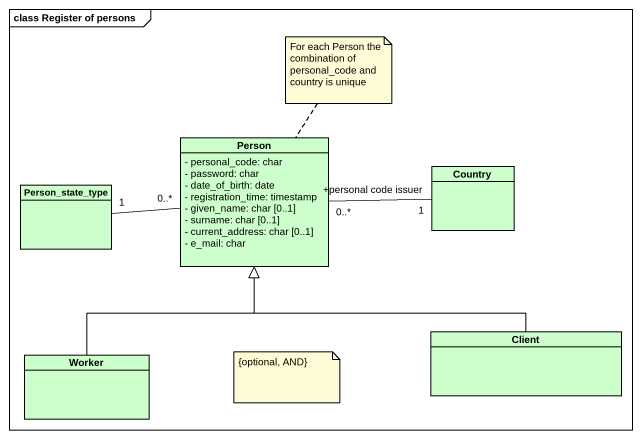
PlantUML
@startuml
mainframe class Register of persons
hide circle
hide empty members
skinparam classAttributeIconSize 0
class "Person" as Person_ #CCFFCC {
  - personal_code: char
  - password: char
  - date_of_birth: date
  - registration_time: timestamp
  - given_name: char [0..1]
  - surname: char [0..1]
  - current_address: char [0..1]
  - e_mail: char
}
class Person_state_type #CCFFCC
class Country #CCFFCC
class Client #CCFFCC
class Worker #CCFFCC
Person_state_type "1" -right- "0..*" Person_
Country "+personal code issuer\n1" -left- "0..*" Person_
Client -left-|> Person_
Worker -up-|> Person_
note top of Person_ : For each Person the combination of personal_code and country is unique
note as N2
  {optional, AND}
end note
@enduml
